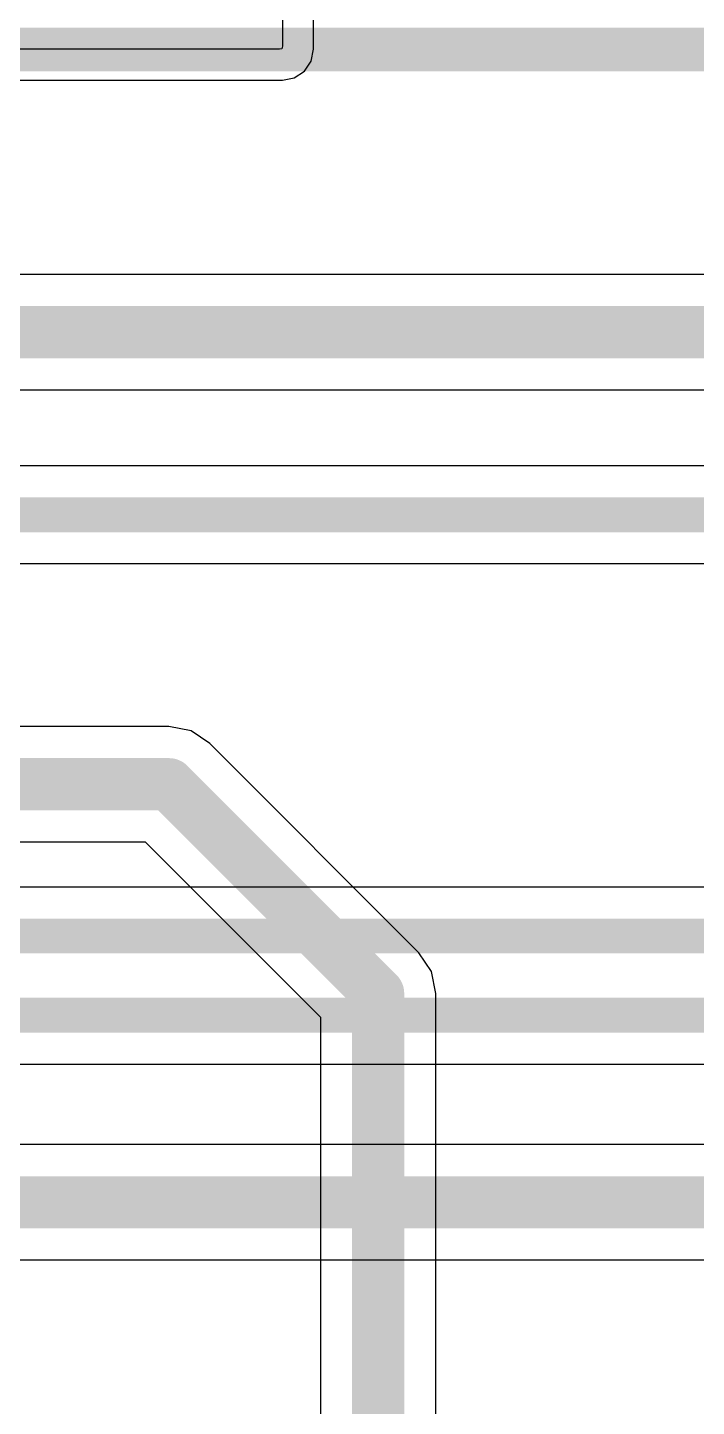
# Model space of a CAD drawing. Header units: inches. Extents: x -0.1 to 17.9, y -0.8 to 4.8.
# Drawn here: x 0.5164 to 0.6702, y 1.1131 to 1.43 of the extents above; entities that cross this region are included whole.
import ezdxf

# ---------------------------------------------------------------- set-up
doc = ezdxf.new("R2010")
doc.units = ezdxf.units.IN
doc.header["$MEASUREMENT"] = 0
for name, color, linetype in [('Bottom Layer 1', 5, 'Continuous'), ('GND+Signal', 16, 'Continuous'), ('PWR+Signal', 76, 'Continuous'), ('Top 3D Body', 56, 'Continuous'), ('Top Layer 1', 1, 'Continuous'), ('Top Overlay', 2, 'Continuous')]:
    doc.layers.add(name, color=color, linetype=linetype)

# ---------------------------------------------------------------- blocks, each defined once
blk = doc.blocks.new('NEO_M8Q_01A_116')
at = {"layer": 'Top Overlay'}
blk.add_lwpolyline([(-0.24016, 0.31496, 0.005, 0.005, 0), (0.24016, 0.31496, 0.005, 0.005, 0)], format="xyseb", dxfattribs=at)

msp = doc.modelspace()

# ---------------------------------------------------------------- linework, layer by layer
at = {"layer": 'Bottom Layer 1'}
for p, q in [((0.913, 1.37325), (0.39335, 1.37325)), ((0.39335, 1.34675), (0.90751, 1.34675))]:
    msp.add_line(p, q, dxfattribs=at)
msp.add_lwpolyline([(0.38, 1.36, 0.012, 0.012, 0), (0.913, 1.36, 0.012, 0.012, 0)], format="xyseb", dxfattribs=at)
at = {"layer": 'GND+Signal'}
for p, q in [((0.83735, 1.32922), (0.216, 1.32922)), ((0.22065, 1.30678), (0.842, 1.30678)), ((0.91881, 1.23243), (0.39731, 1.23243)), ((0.39731, 1.19178), (0.931, 1.19178))]:
    msp.add_line(p, q, dxfattribs=at)
for points in [[(0.216, 1.318, 0.008, 0.008, 0), (0.842, 1.318, 0.008, 0.008, 0)], [(0.277, 1.22121, 0.008, 0.008, 0), (0.92346, 1.22121, 0.008, 0.008, 0)], [(0.277, 1.203, 0.008, 0.008, 0), (0.931, 1.203, 0.008, 0.008, 0)]]:
    msp.add_lwpolyline(points, format="xyseb", dxfattribs=at)
at = {"layer": 'PWR+Signal'}
for p, q in [((0.75281, 1.23243), (0.39731, 1.23243)), ((0.39731, 1.19178), (0.765, 1.19178)), ((1.10757, 1.17325), (0.50701, 1.17325)), ((0.5125, 1.14675), (1.10757, 1.14675))]:
    msp.add_line(p, q, dxfattribs=at)
for points in [[(0.38862, 1.22121, 0.008, 0.008, 0), (0.75746, 1.22121, 0.008, 0.008, 0)], [(0.38862, 1.203, 0.008, 0.008, 0), (0.765, 1.203, 0.008, 0.008, 0)], [(0.50701, 1.16, 0.012, 0.012, 0), (1.15, 1.16, 0.012, 0.012, 0)]]:
    msp.add_lwpolyline(points, format="xyseb", dxfattribs=at)
at = {"layer": 'Top 3D Body'}
msp.add_lwpolyline([(0.45984, 1.42496, 0.01, 0.01, 0), (0.94016, 1.42496, 0.01, 0.01, 0)], format="xyseb", dxfattribs=at)
at = {"layer": 'Top Layer 1'}
for p, q in [((0.575, 1.5393), (0.575, 1.4257)), ((0.58214, 1.425), (0.58214, 1.54)), ((0.5743, 1.425), (0.355, 1.425)), ((0.57488, 1.42512), (0.5743, 1.425)), ((0.575, 1.4257), (0.57488, 1.42512)), ((0.58159, 1.42227), (0.58214, 1.425)), ((0.57773, 1.41841), (0.58005, 1.41995)), ((0.58005, 1.41995), (0.58159, 1.42227)), ((0.36214, 1.41786), (0.575, 1.41786)), ((0.575, 1.41786), (0.57773, 1.41841)), ((0.54892, 1.26933), (0.50743, 1.26933)), ((0.55399, 1.26832), (0.54892, 1.26933)), ((0.55829, 1.26545), (0.55399, 1.26832)), ((0.60637, 1.21737), (0.55829, 1.26545)), ((0.50743, 1.24282), (0.54343, 1.24282)), ((0.54343, 1.24282), (0.58375, 1.20251)), ((0.60925, 1.21307), (0.60637, 1.21737)), ((0.61025, 1.208), (0.60925, 1.21307)), ((0.61025, 0.66643), (0.61025, 1.208)), ((0.58375, 1.20251), (0.58375, 0.66643))]:
    msp.add_line(p, q, dxfattribs=at)
for points in [[(0.465, 1.25608, 0.012, 0.012, 0), (0.54892, 1.25608, 0.012, 0.012, 0)], [(0.54892, 1.25608, 0.012, 0.012, 0), (0.597, 1.208, 0.012, 0.012, 0)], [(0.597, 0.624, 0.012, 0.012, 0), (0.597, 1.208, 0.012, 0.012, 0)]]:
    msp.add_lwpolyline(points, format="xyseb", dxfattribs=at)
for points in [[(0.54592, 1.25608, 0.006, 0.006, 1), (0.55192, 1.25608, 0.006, 0.006, 1)], [(0.54592, 1.25608, 0.006, 0.006, 1), (0.55192, 1.25608, 0.006, 0.006, 1)], [(0.594, 1.208, 0.006, 0.006, 1), (0.6, 1.208, 0.006, 0.006, 1)], [(0.594, 1.208, 0.006, 0.006, 1), (0.6, 1.208, 0.006, 0.006, 1)]]:
    msp.add_lwpolyline(points, format="xyseb", close=True, dxfattribs=at)

# ---------------------------------------------------------------- block references
msp.add_blockref('NEO_M8Q_01A_116', (0.70122, 1.11041))

doc.saveas('drawing.dxf')
